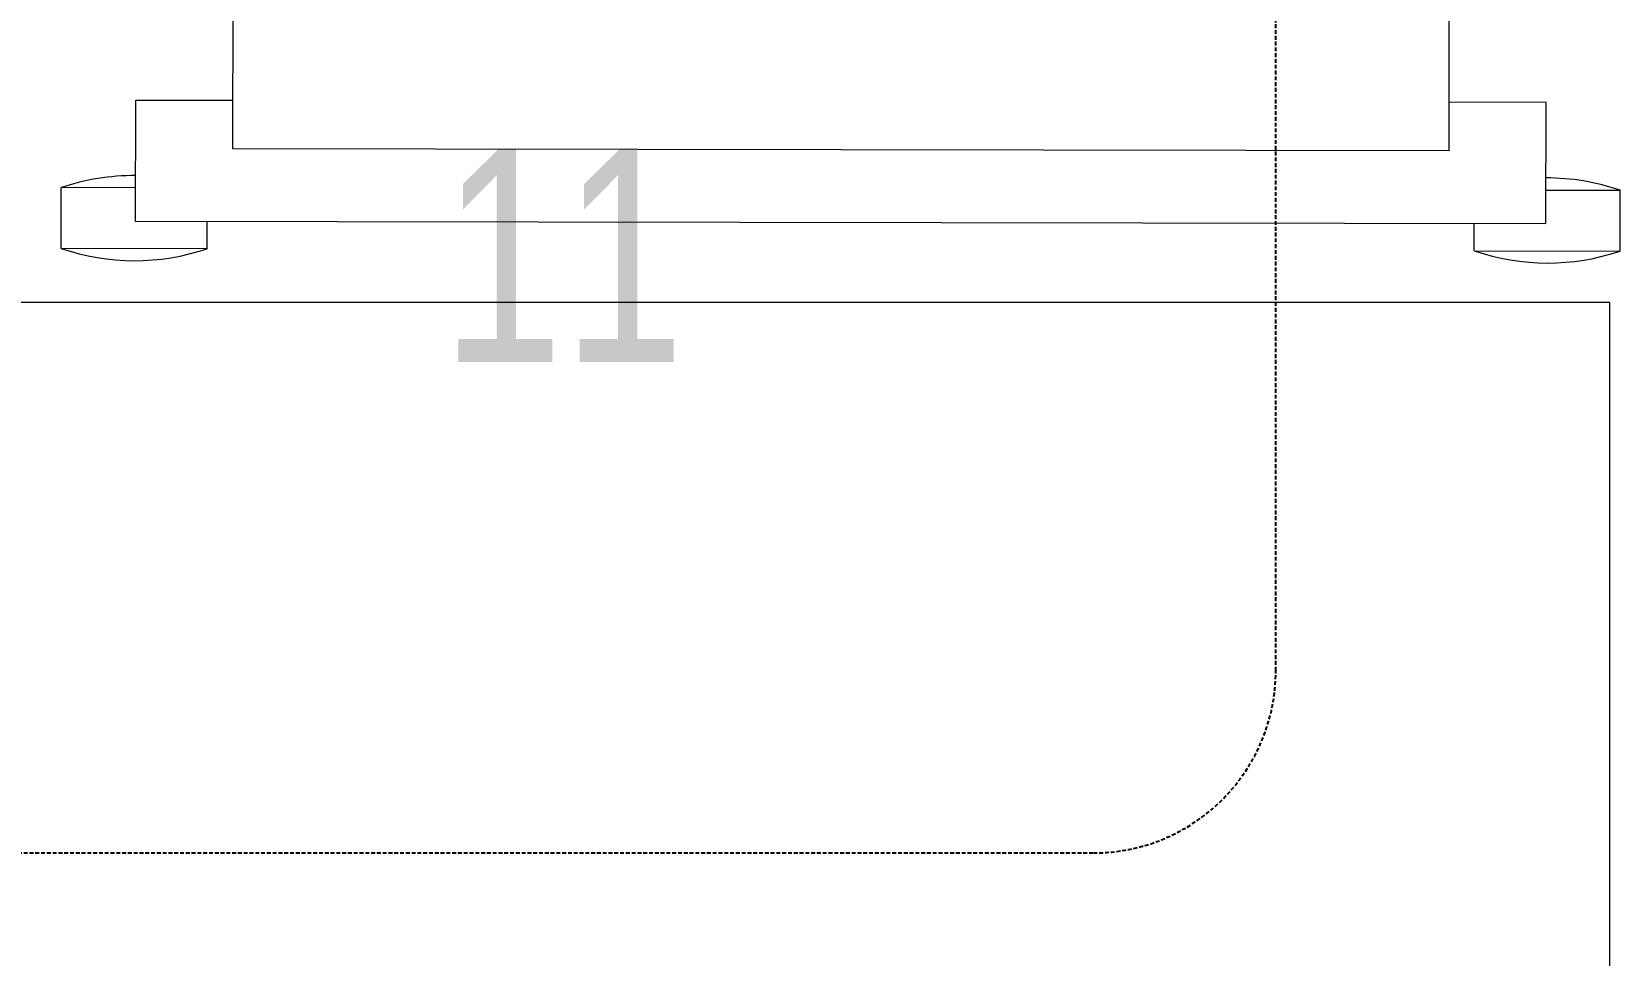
# Model space of a CAD drawing. Header units: inches. Extents: x -12418 to 57169, y -29325 to 19878.
# Drawn here: x 48155 to 48808, y -12115 to -11735 of the extents above; entities that cross this region are included whole.
import ezdxf

# ---------------------------------------------------------------- set-up
doc = ezdxf.new("R2010")
doc.units = ezdxf.units.IN
doc.header["$LTSCALE"] = 25
doc.header["$MEASUREMENT"] = 0
doc.linetypes.add('DASHDOT', pattern=[25.4, 12.7, -6.35, 0, -6.35])
doc.linetypes.add('HIDDEN', pattern=[9.525, 6.35, -3.175])
for name, color, linetype, lineweight in [('00-Ground Floor$0$72_EGR_EQP_TAG', 142, 'Continuous', 5), ('00-Ground Floor$0$LOADING', 253, 'Continuous', 5), ('E-LITE-CLNG-CNDT', 6, 'DASHDOT', 35), ('T-DATA-FLOR-COND', 40, 'HIDDEN', 25)]:
    doc.layers.add(name, color=color, linetype=linetype, lineweight=lineweight)
doc.styles.add('00-Ground Floor$0$X3G_ENTITY_257CFD', font='swisscl.ttf', dxfattribs={"height": 200})

# ---------------------------------------------------------------- blocks, each defined once
blk = doc.blocks.new('00-Ground Floor$0$workstation')
at = {"layer": '00-Ground Floor$0$LOADING'}
for p, q in [((2797.299, -990.665, 0), (2797.295, -993.165, 0)), ((2803.299, -990.675, 0), (2797.299, -990.665, 0)), ((2803.299, -990.675, 0), (2803.297, -991.786, 0)), ((2855.414, -990.761, 0), (2855.412, -991.872, 0)), ((2855.414, -990.761, 0), (2861.414, -990.771, 0)), ((2861.414, -990.771, 0), (2861.41, -993.271, 0)), ((2800.355, -991.781, 0), (2800.347, -996.781, 0)), ((2800.355, -991.781, 0), (2858.355, -991.877, 0)), ((2858.355, -991.877, 0), (2858.347, -996.877, 0)), ((2800.353, -993.17, 0), (2797.295, -993.165, 0)), ((2858.353, -993.266, 0), (2861.41, -993.271, 0)), ((2804.249, -1055.787, 0), (2804.35, -994.788, 0)), ((2804.35, -994.788, 0), (2854.35, -994.87, 0)), ((2854.35, -994.87, 0), (2854.249, -1055.87, 0)), ((2800.347, -996.781, 0), (2804.347, -996.788, 0)), ((2858.347, -996.877, 0), (2854.347, -996.87, 0))]:
    blk.add_line(p, q, dxfattribs=at)
for centre, start, end in [((2800.285, -999.42, 0), 70.98047, 108.82976), ((2858.4, -999.516, 0), 70.98047, 108.82976), ((2800.31, -984.42, 0), 250.98047, 270.26174), ((2858.425, -984.516, 0), 269.54848, 288.82976)]:
    blk.add_arc(centre, 9.25, start, end, dxfattribs=at)
blk = doc.blocks.new('00-Ground Floor')
at = {"layer": '00-Ground Floor$0$LOADING', "elevation": 0}
blk.add_lwpolyline([(47953.81, -11846.05), (47953.81, -12776.05), (48803.81, -12776.05), (48803.81, -11846.05), (47953.81, -11846.05)], dxfattribs=at)
at = {"layer": '00-Ground Floor$0$LOADING', "xscale": 10, "yscale": 10, "zscale": 10, "rotation": 180}
blk.add_blockref('00-Ground Floor$0$workstation', (76780.98, -21731.53, 0), dxfattribs=at)
at = {"layer": '00-Ground Floor$0$72_EGR_EQP_TAG', "insert": (48373.29, -11783.05, 0), "char_height": 87.473, "attachment_point": 2, "style": '00-Ground Floor$0$X3G_ENTITY_257CFD'}
blk.add_mtext('11', dxfattribs=at)

msp = doc.modelspace()

# ---------------------------------------------------------------- linework, layer by layer
at = {"layer": 'T-DATA-FLOR-COND', "ltscale": 0.01, "elevation": 0}
msp.add_lwpolyline([(45260.62, -12072.51), (48591.39, -12072.51, 0.414214), (48666.39, -11997.51), (48666.39, -11637.23)], format="xyb", dxfattribs=at)

# ---------------------------------------------------------------- block references
at = {"layer": 'E-LITE-CLNG-CNDT'}
msp.add_blockref('00-Ground Floor', (0, 0), dxfattribs=at)

doc.saveas('drawing.dxf')
